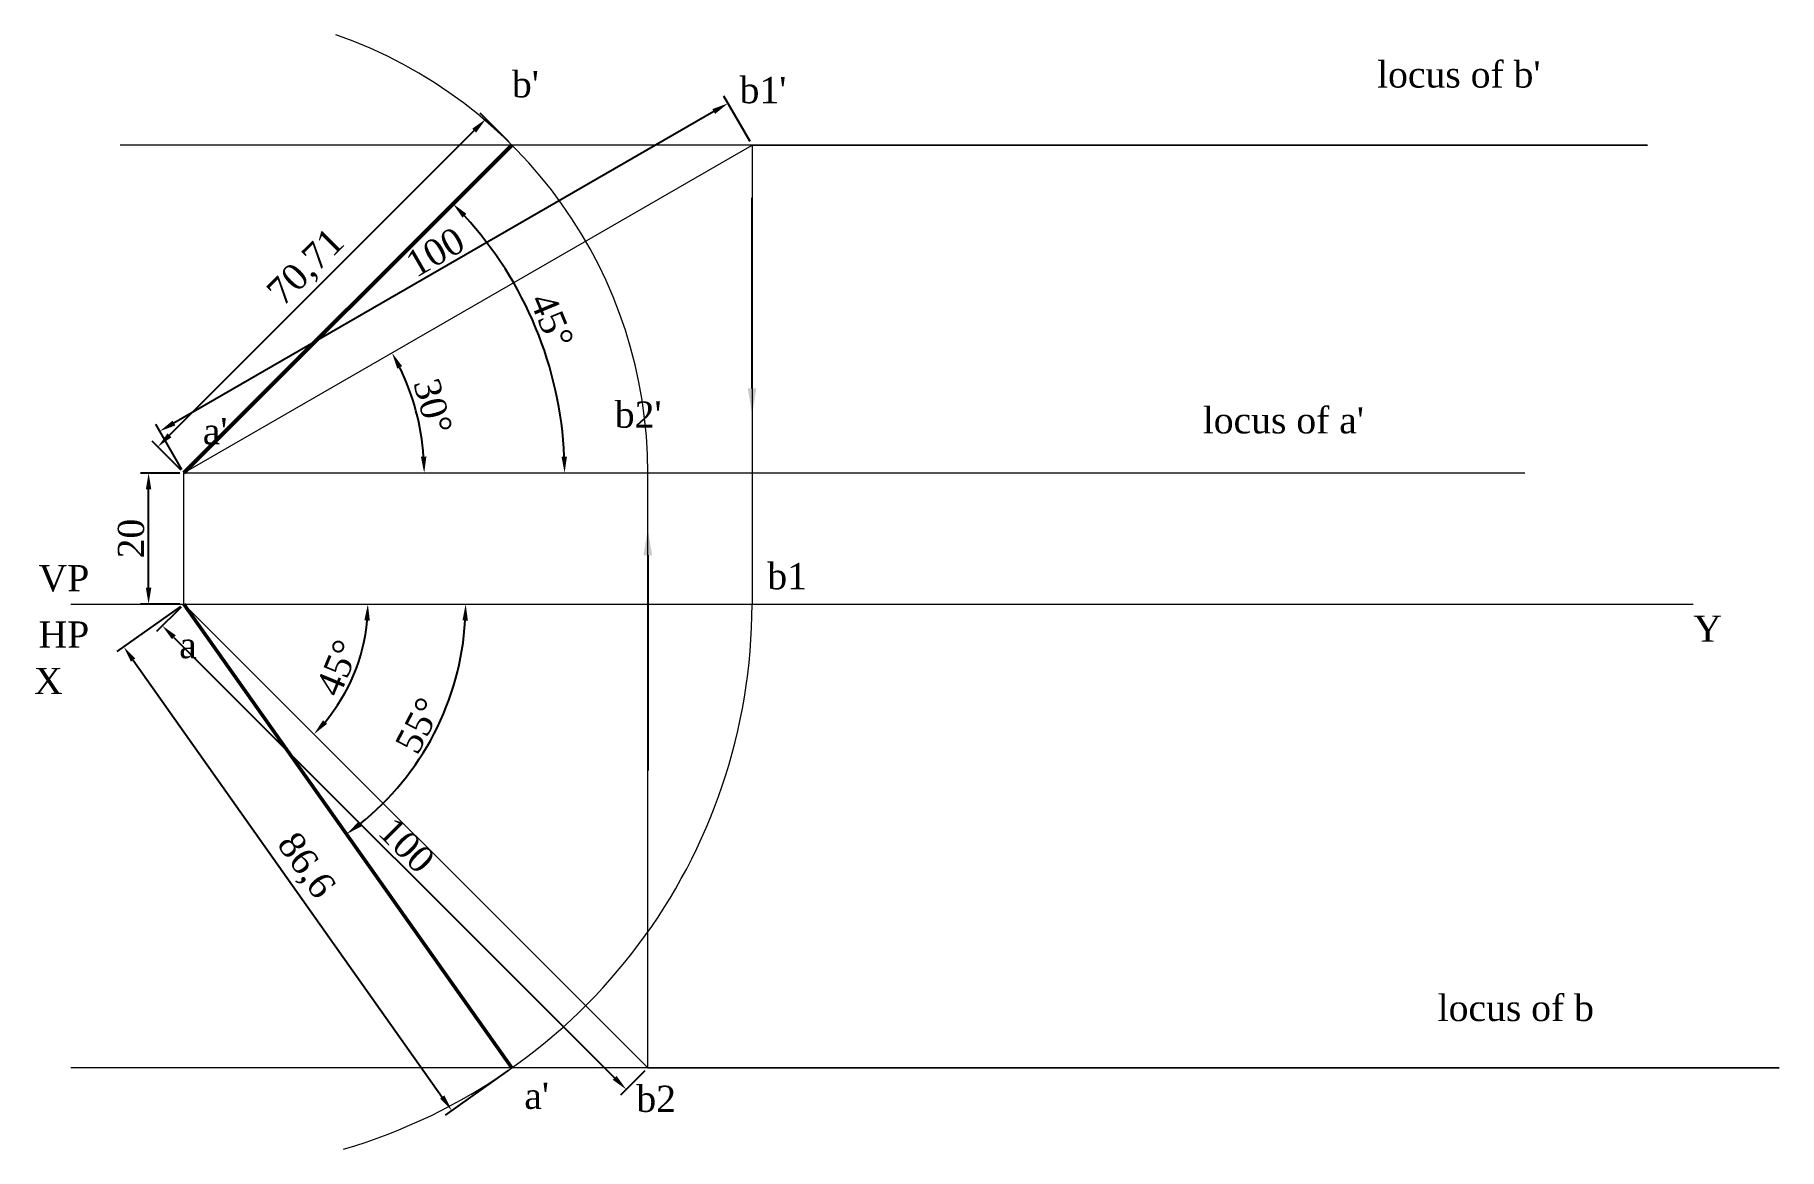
# Paper-space layout 'Layout9' of a CAD drawing. Header units: millimetres. Extents: x 6 to 271, y 16 to 186.
import ezdxf
from ezdxf import colors
from ezdxf.entities.mleader import LeaderData, LeaderLine
from ezdxf.math import Vec2, Vec3

# ---------------------------------------------------------------- set-up
doc = ezdxf.new("R2010")
doc.units = ezdxf.units.MM
for name, color, linetype, lineweight in [('PROJECTION_LINE', 250, 'Continuous', 5), ('VISIBLE_LINE', 170, 'Continuous', 50), ('XY LINE', 1, 'Continuous', 15)]:
    doc.layers.add(name, color=color, linetype=linetype, lineweight=lineweight)
doc.styles.get("Standard").update_dxf_attribs({"font": 'times.ttf', "height": 4})
doc.dimstyles.new('ISO-25', dxfattribs={"dimtxt": 4, "dimasz": 2.5, "dimexe": 1.25, "dimexo": 0.625, "dimtad": 1, "dimtoh": 1, "dimtxsty": 'Standard', "dimcen": 2.5, "dimadec": 0, "dimazin": 0, "dimtfac": 1, "dimtmove": 0, "dimatfit": 3, "dimfxl": 1, "dimarcsym": 0})

# ---------------------------------------------------------------- blocks, each defined once
blk = doc.blocks.new('*D42')
at = {"layer": 'Defpoints', "color": 0, "transparency": 16777216}
for p in [(22.87, 119.42), (28.25, 119.42), (28.25, 99.42)]:
    blk.add_point(p, dxfattribs=at)
at = {"layer": 'PROJECTION_LINE', "color": 0, "lineweight": -2, "transparency": 16777216}
for p, q in [((27.63, 119.42), (21.62, 119.42)), ((22.87, 101.92), (22.87, 116.92)), ((27.63, 99.42), (21.62, 99.42))]:
    blk.add_line(p, q, dxfattribs=at)
at = {"layer": 'PROJECTION_LINE', "color": 0, "transparency": 16777216}
for points in [[(22.45, 116.92), (23.28, 116.92), (22.87, 119.42)], [(22.45, 101.92), (23.28, 101.92), (22.87, 99.42)]]:
    blk.add_solid(points, dxfattribs=at)
at = {"layer": 'PROJECTION_LINE', "color": 0, "transparency": 16777216, "insert": (20.21, 109.42), "char_height": 4, "attachment_point": 5, "rotation": 90}
blk.add_mtext('20', dxfattribs=at)
blk = doc.blocks.new('*D43')
at = {"layer": 'Defpoints', "color": 0, "transparency": 16777216}
for p in [(114.85, 169.42), (24.57, 125.79), (28.25, 119.42)]:
    blk.add_point(p, dxfattribs=at)
at = {"layer": 'PROJECTION_LINE', "color": 0, "lineweight": -2, "transparency": 16777216}
for p, q in [((114.54, 169.97), (110.55, 176.88)), ((109.01, 174.54), (26.74, 127.04)), ((27.94, 119.97), (23.95, 126.88))]:
    blk.add_line(p, q, dxfattribs=at)
at = {"layer": 'PROJECTION_LINE', "color": 0, "transparency": 16777216}
for points in [[(108.8, 174.91), (109.22, 174.18), (111.18, 175.79)], [(26.53, 127.41), (26.95, 126.68), (24.57, 125.79)]]:
    blk.add_solid(points, dxfattribs=at)
at = {"layer": 'PROJECTION_LINE', "color": 0, "transparency": 16777216, "insert": (66.55, 153.1), "char_height": 4, "attachment_point": 5, "rotation": 30}
blk.add_mtext('100', dxfattribs=at)
blk = doc.blocks.new('*D44')
at = {"layer": 'Defpoints', "color": 0, "transparency": 16777216}
for p in [(74.28, 173.4), (78.25, 169.42), (28.25, 119.42)]:
    blk.add_point(p, dxfattribs=at)
at = {"layer": 'PROJECTION_LINE', "color": 0, "lineweight": -2, "transparency": 16777216}
for p, q in [((77.81, 169.87), (73.39, 174.28)), ((26.04, 125.17), (72.51, 171.63)), ((27.81, 119.87), (23.39, 124.28))]:
    blk.add_line(p, q, dxfattribs=at)
at = {"layer": 'PROJECTION_LINE', "color": 0, "transparency": 16777216}
for points in [[(72.21, 171.93), (72.8, 171.34), (74.28, 173.4)], [(25.75, 125.46), (26.34, 124.87), (24.28, 123.4)]]:
    blk.add_solid(points, dxfattribs=at)
at = {"layer": 'PROJECTION_LINE', "color": 0, "transparency": 16777216, "insert": (47.07, 150.6), "char_height": 4, "attachment_point": 5, "rotation": 45}
blk.add_mtext('70,71', dxfattribs=at)
blk = doc.blocks.new('*D45')
at = {"layer": 'Defpoints', "color": 0, "transparency": 16777216}
for p in [(28.25, 99.42), (98.96, 28.71), (95.67, 25.42)]:
    blk.add_point(p, dxfattribs=at)
at = {"layer": 'PROJECTION_LINE', "color": 0, "lineweight": -2, "transparency": 16777216}
for p, q in [((27.81, 98.98), (24.07, 95.25)), ((26.73, 94.36), (93.9, 27.19)), ((98.52, 28.27), (94.78, 24.54))]:
    blk.add_line(p, q, dxfattribs=at)
at = {"layer": 'PROJECTION_LINE', "color": 0, "transparency": 16777216}
for points in [[(27.02, 94.66), (26.43, 94.07), (24.96, 96.13)], [(94.2, 27.48), (93.61, 26.89), (95.67, 25.42)]]:
    blk.add_solid(points, dxfattribs=at)
at = {"layer": 'PROJECTION_LINE', "color": 0, "transparency": 16777216, "insert": (62.19, 62.66), "char_height": 4, "attachment_point": 5, "rotation": 315}
blk.add_mtext('100', dxfattribs=at)
blk = doc.blocks.new('*D46')
at = {"layer": 'Defpoints', "color": 0, "transparency": 16777216}
for p in [(28.25, 99.42), (78.25, 28.71), (69.07, 22.22)]:
    blk.add_point(p, dxfattribs=at)
at = {"layer": 'PROJECTION_LINE', "color": 0, "lineweight": -2, "transparency": 16777216}
for p, q in [((27.74, 99.06), (18.05, 92.21)), ((20.51, 90.89), (67.63, 24.26)), ((77.74, 28.35), (68.05, 21.5))]:
    blk.add_line(p, q, dxfattribs=at)
at = {"layer": 'PROJECTION_LINE', "color": 0, "transparency": 16777216}
for points in [[(20.85, 91.13), (20.17, 90.65), (19.07, 92.93)], [(67.97, 24.5), (67.29, 24.02), (69.07, 22.22)]]:
    blk.add_solid(points, dxfattribs=at)
at = {"layer": 'PROJECTION_LINE', "color": 0, "transparency": 16777216, "insert": (46.62, 59.38), "char_height": 4, "attachment_point": 5, "rotation": 305.2644}
blk.add_mtext('86,6', dxfattribs=at)
blk = doc.blocks.new('*D52')
at = {"layer": 'Defpoints', "color": 0, "transparency": 16777216}
for p in [(114.85, 169.42), (64.32, 125.78), (28.25, 119.42), (28.25, 119.42), (232.63, 119.42)]:
    blk.add_point(p, dxfattribs=at)
at = {"layer": 'PROJECTION_LINE', "color": 0, "lineweight": -2, "transparency": 16777216}
blk.add_arc((28.25, 119.42), 36.62, 3.9118, 26.0882, dxfattribs=at)
at = {"layer": 'PROJECTION_LINE', "color": 0, "transparency": 16777216}
for points in [[(60.78, 135.33), (61.51, 135.73), (59.97, 137.74)], [(65.21, 121.94), (64.37, 121.91), (64.88, 119.42)]]:
    blk.add_solid(points, dxfattribs=at)
at = {"layer": 'PROJECTION_LINE', "color": 0, "transparency": 16777216, "insert": (66.2, 129.59), "char_height": 4, "attachment_point": 5, "rotation": 285}
blk.add_mtext('30°', dxfattribs=at)
blk = doc.blocks.new('*D53')
at = {"layer": 'Defpoints', "color": 0, "transparency": 16777216}
for p in [(78.25, 169.42), (84.3, 134.44), (28.25, 119.42), (28.25, 119.42), (232.63, 119.42)]:
    blk.add_point(p, dxfattribs=at)
at = {"layer": 'PROJECTION_LINE', "color": 0, "lineweight": -2, "transparency": 16777216}
blk.add_arc((28.25, 119.42), 58.03, 2.4686, 42.5314, dxfattribs=at)
at = {"layer": 'PROJECTION_LINE', "color": 0, "transparency": 16777216}
for points in [[(70.71, 158.36), (71.32, 158.94), (69.28, 160.46)], [(86.64, 121.93), (85.81, 121.92), (86.28, 119.42)]]:
    blk.add_solid(points, dxfattribs=at)
at = {"layer": 'PROJECTION_LINE', "color": 0, "transparency": 16777216, "insert": (84.32, 142.65), "char_height": 4, "attachment_point": 5, "rotation": 292.5}
blk.add_mtext('45°', dxfattribs=at)
blk = doc.blocks.new('*D54')
at = {"layer": 'Defpoints', "color": 0, "transparency": 16777216}
for p in [(11.02, 99.42), (28.25, 99.42), (258.33, 99.42), (52.53, 85.41), (98.96, 28.71)]:
    blk.add_point(p, dxfattribs=at)
at = {"layer": 'PROJECTION_LINE', "color": 0, "lineweight": -2, "transparency": 16777216}
blk.add_arc((28.25, 99.42), 28.04, 320.1108, 354.8892, dxfattribs=at)
at = {"layer": 'PROJECTION_LINE', "color": 0, "transparency": 16777216}
for points in [[(55.76, 96.95), (56.59, 96.91), (56.29, 99.42)], [(50.07, 81.16), (49.46, 81.73), (48.08, 79.6)]]:
    blk.add_solid(points, dxfattribs=at)
at = {"layer": 'PROJECTION_LINE', "color": 0, "transparency": 16777216, "insert": (51.7, 89.71), "char_height": 4, "attachment_point": 5, "rotation": 67.5}
blk.add_mtext('45°', dxfattribs=at)
blk = doc.blocks.new('*D55')
at = {"layer": 'Defpoints', "color": 0, "transparency": 16777216}
for p in [(11.02, 99.42), (28.25, 99.42), (258.33, 99.42), (62.78, 73.89), (78.25, 28.71)]:
    blk.add_point(p, dxfattribs=at)
at = {"layer": 'PROJECTION_LINE', "color": 0, "lineweight": -2, "transparency": 16777216}
blk.add_arc((28.25, 99.42), 42.95, 308.6002, 356.6642, dxfattribs=at)
at = {"layer": 'PROJECTION_LINE', "color": 0, "transparency": 16777216}
for points in [[(70.71, 96.94), (71.54, 96.91), (71.2, 99.42)], [(55.3, 65.53), (54.8, 66.19), (53.05, 64.36)]]:
    blk.add_solid(points, dxfattribs=at)
at = {"layer": 'PROJECTION_LINE', "color": 0, "transparency": 16777216, "insert": (64.03, 80.91), "char_height": 4, "attachment_point": 5, "rotation": 62.6322}
blk.add_mtext('55°', dxfattribs=at)

psp = doc.layouts.new('Layout9')

# ---------------------------------------------------------------- linework, layer by layer
at = {"layer": 'PROJECTION_LINE'}
for p, q in [((251.338, 169.425), (18.521, 169.425)), ((28.252, 119.425), (114.855, 169.425)), ((114.855, 169.425), (251.338, 169.425)), ((114.855, 169.425), (114.855, 99.425)), ((28.252, 99.425), (28.252, 119.425)), ((28.252, 119.425), (28.252, 119.425)), ((28.252, 119.425), (232.628, 119.425)), ((98.963, 28.714), (98.963, 119.425)), ((28.252, 99.425), (98.963, 28.714)), ((271.404, 28.714), (11.038, 28.714)), ((98.963, 28.714), (271.404, 28.714))]:
    psp.add_line(p, q, dxfattribs=at)
for centre, radius, start, end in [((28.252, 119.425), 70.711, 360, 70.87281), ((28.252, 99.425), 86.603, 286.32819, 360)]:
    psp.add_arc(centre, radius, start, end, dxfattribs=at)
at = {"layer": 'VISIBLE_LINE'}
for p, q in [((28.252, 119.425), (78.252, 169.425)), ((28.252, 99.425), (78.252, 28.714))]:
    psp.add_line(p, q, dxfattribs=at)
at = {"layer": 'XY LINE'}
psp.add_line((11.024, 99.425), (258.327, 99.425), dxfattribs=at)

# ---------------------------------------------------------------- texts
at = {"layer": 'PROJECTION_LINE'}
for s, p in [("b'", (78.252, 176.703)), ("locus of b'", (210.126, 178.194)), ("b1'", (112.955, 175.811)), ("b2'", (93.932, 126.331)), ("a'", (31.124, 123.809)), ("locus of a'", (183.549, 125.459)), ('VP', (6.1, 101.386)), ('b1', (117.178, 101.689)), ('HP', (6.092, 92.788)), ('Y', (258.326, 93.687)), ('a', (27.534, 91.177)), ('X', (5.402, 85.703)), ('locus of b', (219.354, 35.846)), ("a'", (80.135, 22.451)), ('b2', (97.218, 21.991))]:
    psp.add_text(s, height=4, dxfattribs=at).set_placement(p)

# ---------------------------------------------------------------- dimensions: what is measured, and where the dimension line sits
for p1, p2, distance, picture, middle in [((114.855, 169.425), (28.252, 119.425), -7.355, '*D43', (66.546, 153.097)), ((28.252, 119.425), (78.252, 169.425), 5.623, '*D44', (47.073, 150.605)), ((28.252, 99.425), (78.252, 28.714), -11.244, '*D46', (46.616, 59.377)), ((28.252, 99.425), (98.963, 28.714), -4.658, '*D45', (62.194, 62.656))]:
    dim = psp.add_aligned_dim(p1=p1, p2=p2, distance=distance, dimstyle='ISO-25', dxfattribs=at)
    dim.commit()
    dim.dimension.update_dxf_attribs({"geometry": picture, "text_midpoint": middle})
for base, line1, line2, picture, middle in [((64.32, 125.785), ((28.252, 119.425), (232.628, 119.425)), ((28.252, 119.425), (114.855, 169.425)), '*D52', (66.197, 129.592)), ((84.304, 134.444), ((28.252, 119.425), (232.628, 119.425)), ((28.252, 119.425), (78.252, 169.425)), '*D53', (84.321, 142.649)), ((52.532, 85.407), ((28.252, 99.425), (98.963, 28.714)), ((11.024, 99.425), (258.327, 99.425)), '*D54', (51.697, 89.714)), ((62.779, 73.885), ((28.252, 99.425), (78.252, 28.714)), ((11.024, 99.425), (258.327, 99.425)), '*D55', (64.03, 80.905))]:
    dim = psp.add_angular_dim_2l(base=base, line1=line1, line2=line2, dimstyle='ISO-25', dxfattribs=at)
    dim.commit()
    dim.dimension.update_dxf_attribs({"geometry": picture, "text_midpoint": middle})
dim = psp.add_linear_dim(base=(22.868, 119.425), p1=(28.252, 99.425), p2=(28.252, 119.425), angle=90, dimstyle='ISO-25', dxfattribs=at)
dim.commit()
dim.dimension.update_dxf_attribs({"geometry": '*D42', "text_midpoint": (20.209, 109.425)})

# ---------------------------------------------------------------- leaders
ml = psp.add_multileader_mtext('Standard', dxfattribs=at)
ml.set_content('')
ml.set_leader_properties()
ml.build(insert=Vec2(0, 0))
ml.multileader.update_dxf_attribs({"has_dogleg": 0})
ctx = ml.context
ctx.base_point, ctx.plane_origin = Vec3(114.855, 161.397), Vec3(114.855, 128.326)
notes = []
notes.append((ctx, [(0, (1, 1, 0), (106.855, 161.397), (1, 0), 8, [(0, [(114.855, 128.326)], 0, [])])]))
ctx.mtext, ml.multileader.dxf.content_type = None, 0
ml = psp.add_multileader_mtext('Standard', dxfattribs=at)
ml.set_content('')
ml.set_leader_properties()
ml.build(insert=Vec2(0, 0))
ml.multileader.update_dxf_attribs({"has_dogleg": 0})
ctx = ml.context
ctx.base_point, ctx.plane_origin = Vec3(98.963, 74.07), Vec3(98.963, 110.881)
notes.append((ctx, [(1, (1, 1, 0), (106.963, 74.07), (-1, 0), 8, [(0, [(98.963, 110.881)], 0, [])])]))
ctx.mtext, ml.multileader.dxf.content_type = None, 0
for ctx, leaders in notes:
    for number, flags, end, landing, length, lines in leaders:
        leader = LeaderData()
        leader.index, (leader.has_last_leader_line, leader.has_dogleg_vector, leader.attachment_direction) = number, flags
        leader.last_leader_point, leader.dogleg_vector, leader.dogleg_length = Vec3(end), Vec3(landing), length
        for number, points, colour, breaks in lines:
            line = LeaderLine()
            line.index, line.vertices, line.color, line.breaks = number, Vec3.list(points), colors.encode_raw_color(colour), breaks
            leader.lines.append(line)
        ctx.leaders.append(leader)

doc.saveas('drawing.dxf')
